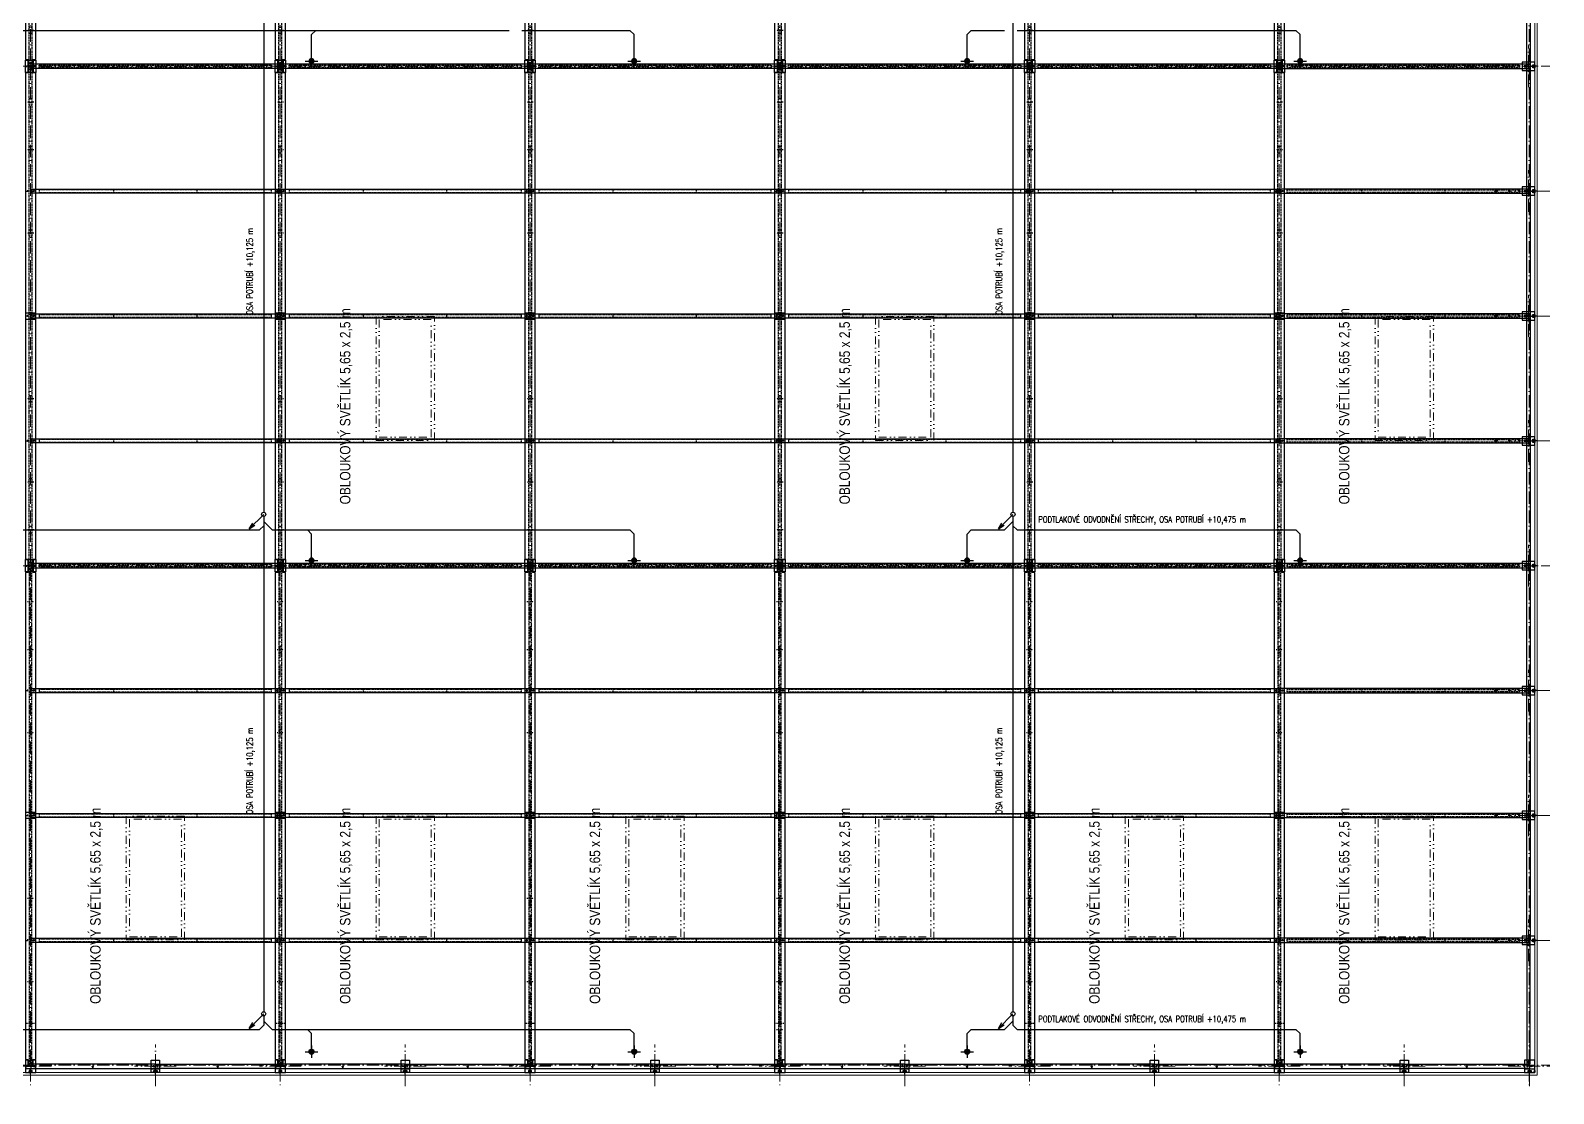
# Model space of a CAD drawing. Header units: millimetres. Extents: x 325046 to 1268204, y 1875583 to 2761998.
# Drawn here: x 946074 to 1019254, y 2053383 to 2104463 of the extents above; entities that cross this region are included whole.
import ezdxf

# ---------------------------------------------------------------- set-up
doc = ezdxf.new("R2010")
doc.units = ezdxf.units.MM
doc.header["$LTSCALE"] = 100
doc.header["$PDMODE"] = 65
for name, pattern in [('ACAD_ISO10W100', [18.5, 12, -3, 0.5, -3]), ('DASHDOT', [1, 0.5, -0.25, 0, -0.25]), ('DASHED', [0.75, 0.5, -0.25]), ('DIVIDE', [31.75, 12.7, -6.35, 0, -6.35, 0, -6.35]), ('SO02_F11anp01$0${ Leader Line}', [0])]:
    doc.linetypes.add(name, pattern=pattern)
for name, color, linetype in [('025', 1, 'Continuous'), ('035', 7, 'Continuous'), ('070', 6, 'Continuous'), ('DEHA', 2, 'Continuous'), ('KOTY', 2, 'Continuous'), ('Kóty osové', 5, 'Continuous'), ('POPIS', 7, 'Continuous')]:
    doc.layers.add(name, color=color, linetype=linetype)
for name, color, linetype, lineweight, true_color in [('Korabek-text', 7, 'Continuous', 0, 0x7a7a7a), ('Korabek-trasy', 7, 'Continuous', 30, 0x7478c3), ('Korabek-vpuste', 7, 'Continuous', 30, 0x6f7ceb), ('Světlíky', 7, 'DIVIDE', 15, 0xf81696)]:
    doc.layers.add(name, color=color, linetype=linetype, lineweight=lineweight, true_color=true_color)
doc.layers.add('Objekty - osy', color=5, linetype='ACAD_ISO10W100', lineweight=20)
doc.layers.add('OBVODOVÝ PLÁŠŤ', color=2, linetype='Continuous', lineweight=9)
doc.layers.add('Příprava na dock', color=7, linetype='Continuous', true_color=0x616161)
doc.styles.add('ARIAL NARROW', font='ARIALN.TTF')
doc.styles.add('ARIL-TENKÝ', font='arial.ttf')
doc.styles.add('ROMANS', font='romans.shx', dxfattribs={"width": 0.8})
doc.dimstyles.new('400', dxfattribs={"dimscale": 400, "dimtxt": 2.5, "dimasz": 2, "dimexe": 1, "dimexo": 12, "dimgap": 1, "dimtad": 1, "dimdec": 0, "dimzin": 0, "dimdsep": 46, "dimtxsty": 'ARIL-TENKÝ', "dimblk": 'ARCHTICK', "dimcen": 4, "dimdle": 1, "dimclrd": 256, "dimclre": 256, "dimclrt": 7, "dimadec": 0, "dimazin": 0, "dimtfac": 1, "dimtdec": 0, "dimtix": 1, "dimtofl": 0, "dimtmove": 0, "dimatfit": 0, "dimldrblk": 'OBLIQUE', "dimfxl": 1, "dimtolj": 1, "dimtzin": 0, "dimlwd": -1, "dimlwe": -1, "dimarcsym": 0})

# ---------------------------------------------------------------- blocks, each defined once
blk = doc.blocks.new('S1 STŘECHA')
at = {"layer": '025'}
h = blk.add_hatch(color=256, dxfattribs=at)
h.dxf.hatch_style = 1
edge = h.paths.add_edge_path()
edge.add_arc((1682139, -5081019), 10, 0, 360)
h = blk.add_hatch(color=256, dxfattribs=at)
h.dxf.hatch_style = 1
edge = h.paths.add_edge_path()
edge.add_arc((1682519, -5081019), 10, 0, 360)
for centre in [(1682139, -5081019), (1682519, -5081019)]:
    blk.add_circle(centre, 10, dxfattribs=at)
at = {"layer": '035', "linetype": 'DASHED'}
for centre in [(1682329, -5080869), (1682329, -5081169)]:
    blk.add_circle(centre, 30, dxfattribs=at)
at = {"layer": '070', "ltscale": 0.5}
blk.add_lwpolyline([(1682079, -5080719), (1682579, -5080719), (1682579, -5081319), (1682079, -5081319)], close=True, dxfattribs=at)
for points in [[(1682199, -5080719), (1682199, -5081319)], [(1682459, -5080719), (1682459, -5081319)]]:
    blk.add_lwpolyline(points, dxfattribs=at)
at = {"layer": 'Příprava na dock', "linetype": 'DASHDOT', "ltscale": 0.5}
for points in [[(1682279, -5080869), (1682379, -5080869)], [(1682329, -5080819), (1682329, -5080919)], [(1682189, -5081019), (1682089, -5081019)], [(1682139, -5081069), (1682139, -5080969)], [(1682279, -5081169), (1682379, -5081169)], [(1682329, -5081119), (1682329, -5081219)], [(1682569, -5081019), (1682469, -5081019)], [(1682519, -5081069), (1682519, -5080969)]]:
    blk.add_lwpolyline(points, dxfattribs=at)
blk = doc.blocks.new('V2')
at = {"layer": '025'}
h = blk.add_hatch(color=256, dxfattribs=at)
h.dxf.hatch_style = 1
h.paths.add_polyline_path([(1705186, -4880766, -1), (1705166, -4880766, -1)])
h = blk.add_hatch(color=256, dxfattribs=at)
h.dxf.hatch_style = 1
h.paths.add_polyline_path([(1705466, -4880766, 1), (1705486, -4880766, 1)])
h = blk.add_hatch(color=256, dxfattribs=at)
h.dxf.hatch_style = 1
h.paths.add_polyline_path([(1705186, -4886766, -1), (1705166, -4886766, -1)])
h = blk.add_hatch(color=256, dxfattribs=at)
h.dxf.hatch_style = 1
h.paths.add_polyline_path([(1705466, -4886766, 1), (1705486, -4886766, 1)])
h = blk.add_hatch(color=256, dxfattribs=at)
h.dxf.hatch_style = 1
h.paths.add_polyline_path([(1705186, -4892766, -1), (1705166, -4892766, -1)])
h = blk.add_hatch(color=256, dxfattribs=at)
h.dxf.hatch_style = 1
h.paths.add_polyline_path([(1705466, -4892766, 1), (1705486, -4892766, 1)])
at = {"layer": 'Příprava na dock'}
h = blk.add_hatch(dxfattribs=at)
h.set_pattern_fill('ANSI31', color=256, scale=250, angle=180)
h.set_pattern_definition([(225, (602695.915, -9703834.77), (22.09708691, -22.09708691), [])])
edge = h.paths.add_edge_path()
edge.add_arc((1705326, -4876786), 50, 0, 360)
at = {"layer": '025', "linetype": 'DASHED', "ltscale": 0.5}
for centre in [(1705326, -4874866), (1705326, -4898616)]:
    blk.add_circle(centre, 12.5, dxfattribs=at)
at = {"layer": '025'}
for centre, radius in [((1705326, -4876786), 50), ((1705176, -4880766), 10), ((1705476, -4880766), 10), ((1705176, -4886766), 10), ((1705476, -4886766), 10), ((1705176, -4892766), 10), ((1705476, -4892766), 10)]:
    blk.add_circle(centre, radius, dxfattribs=at)
at = {"layer": '035'}
blk.add_lwpolyline([(1705216, -4875036), (1705076, -4875036), (1705076, -4875036), (1705076, -4875036), (1705076, -4898446), (1705216, -4898446), (1705216, -4898746), (1705436, -4898746), (1705436, -4898446), (1705436, -4898446), (1705576, -4898446), (1705576, -4875036), (1705576, -4875036), (1705576, -4875036), (1705436, -4875036), (1705436, -4874736), (1705216, -4874736)], close=True, dxfattribs=at)
for points in [[(1705216, -4874836), (1705436, -4874836)], [(1705076, -4886616), (1705576, -4886616)], [(1705076, -4886916), (1705576, -4886916)]]:
    blk.add_lwpolyline(points, dxfattribs=at)
at = {"layer": '035', "linetype": 'DASHED'}
blk.add_lwpolyline([(1705391, -4874736), (1705261, -4874736), (1705261, -4898746), (1705391, -4898746)], close=True, dxfattribs=at)
at = {"layer": '035', "linetype": 'DASHED', "ltscale": 0.8}
for points in [[(1705391, -4876336), (1705261, -4876336)], [(1705391, -4876636), (1705261, -4876636)], [(1705391, -4878636), (1705261, -4878636)], [(1705391, -4878936), (1705261, -4878936)], [(1705391, -4882636), (1705261, -4882636)], [(1705391, -4882936), (1705261, -4882936)], [(1705386, -4886616), (1705266, -4886616)], [(1705386, -4886916), (1705266, -4886916)], [(1705391, -4890596), (1705261, -4890596)], [(1705391, -4890896), (1705261, -4890896)], [(1705391, -4894596), (1705261, -4894596)], [(1705391, -4894896), (1705261, -4894896)], [(1705391, -4896896), (1705261, -4896896)], [(1705391, -4897196), (1705261, -4897196)]]:
    blk.add_lwpolyline(points, dxfattribs=at)
at = {"layer": 'DEHA', "color": 3, "linetype": 'DASHDOT', "ltscale": 0.9}
for points in [[(1705326, -4876589), (1705326, -4876983)], [(1705523, -4876786), (1705129, -4876786)]]:
    blk.add_lwpolyline(points, dxfattribs=at)
at = {"layer": 'Příprava na dock', "linetype": 'DASHDOT', "ltscale": 0.2}
for points in [[(1705276, -4874866), (1705376, -4874866)], [(1705326, -4874916), (1705326, -4874816)], [(1705376, -4898616), (1705276, -4898616)], [(1705326, -4898666), (1705326, -4898566)]]:
    blk.add_lwpolyline(points, dxfattribs=at)
at = {"layer": 'Příprava na dock', "linetype": 'DASHDOT', "ltscale": 0.8}
for points in [[(1705481, -4876486), (1705171, -4876486)], [(1705481, -4878786), (1705171, -4878786)], [(1705481, -4882786), (1705171, -4882786)], [(1705481, -4890746), (1705171, -4890746)], [(1705481, -4894746), (1705171, -4894746)], [(1705481, -4897046), (1705171, -4897046)]]:
    blk.add_lwpolyline(points, dxfattribs=at)
at = {"layer": 'Příprava na dock', "linetype": 'DASHDOT', "ltscale": 0.5}
for points in [[(1705126, -4880766), (1705226, -4880766)], [(1705176, -4880816), (1705176, -4880716)], [(1705526, -4880766), (1705426, -4880766)], [(1705476, -4880816), (1705476, -4880716)], [(1705126, -4886766), (1705226, -4886766)], [(1705176, -4886816), (1705176, -4886716)], [(1705526, -4886766), (1705426, -4886766)], [(1705476, -4886816), (1705476, -4886716)], [(1705126, -4892766), (1705226, -4892766)], [(1705176, -4892816), (1705176, -4892716)], [(1705526, -4892766), (1705426, -4892766)], [(1705476, -4892816), (1705476, -4892716)]]:
    blk.add_lwpolyline(points, dxfattribs=at)
blk = doc.blocks.new('V1')
at = {"layer": '025'}
h = blk.add_hatch(color=256, dxfattribs=at)
h.dxf.hatch_style = 1
h.paths.add_polyline_path([(1708921, -4904766, -1), (1708901, -4904766, -1)])
h = blk.add_hatch(color=256, dxfattribs=at)
h.dxf.hatch_style = 1
h.paths.add_polyline_path([(1709201, -4904766, 1), (1709221, -4904766, 1)])
h = blk.add_hatch(color=256, dxfattribs=at)
h.dxf.hatch_style = 1
h.paths.add_polyline_path([(1708921, -4910766, -1), (1708901, -4910766, -1)])
h = blk.add_hatch(color=256, dxfattribs=at)
h.dxf.hatch_style = 1
h.paths.add_polyline_path([(1709201, -4910766, 1), (1709221, -4910766, 1)])
h = blk.add_hatch(color=256, dxfattribs=at)
h.dxf.hatch_style = 1
h.paths.add_polyline_path([(1708921, -4916766, -1), (1708901, -4916766, -1)])
h = blk.add_hatch(color=256, dxfattribs=at)
h.dxf.hatch_style = 1
h.paths.add_polyline_path([(1709201, -4916766, 1), (1709221, -4916766, 1)])
at = {"layer": '025', "linetype": 'DASHED', "ltscale": 0.5}
for centre in [(1709061, -4898916), (1709061, -4922616)]:
    blk.add_circle(centre, 12.5, dxfattribs=at)
at = {"layer": '025'}
for centre in [(1708911, -4904766), (1709211, -4904766), (1708911, -4910766), (1709211, -4910766), (1708911, -4916766), (1709211, -4916766)]:
    blk.add_circle(centre, 10, dxfattribs=at)
at = {"layer": '035'}
blk.add_lwpolyline([(1708951, -4922446), (1708811, -4922446), (1708811, -4922446), (1708811, -4922446), (1708811, -4899086), (1708951, -4899086), (1708951, -4898786), (1709171, -4898786), (1709171, -4899086), (1709171, -4899086), (1709311, -4899086), (1709311, -4922446), (1709311, -4922446), (1709311, -4922446), (1709171, -4922446), (1709171, -4922746), (1708951, -4922746)], close=True, dxfattribs=at)
at = {"layer": '035', "linetype": 'DASHED'}
blk.add_lwpolyline([(1709126, -4898786), (1708996, -4898786), (1708996, -4922746), (1709126, -4922746)], close=True, dxfattribs=at)
at = {"layer": '035', "linetype": 'DASHED', "ltscale": 0.8}
for points in [[(1709126, -4900336), (1708996, -4900336)], [(1709126, -4900636), (1708996, -4900636)], [(1709126, -4902636), (1708996, -4902636)], [(1709126, -4902936), (1708996, -4902936)], [(1709126, -4906636), (1708996, -4906636)], [(1709126, -4906936), (1708996, -4906936)], [(1709121, -4910616), (1709001, -4910616)], [(1709121, -4910916), (1709001, -4910916)], [(1709126, -4914596), (1708996, -4914596)], [(1709126, -4914896), (1708996, -4914896)], [(1709126, -4918596), (1708996, -4918596)], [(1709126, -4918896), (1708996, -4918896)], [(1709126, -4920896), (1708996, -4920896)], [(1709126, -4921196), (1708996, -4921196)]]:
    blk.add_lwpolyline(points, dxfattribs=at)
at = {"layer": '035'}
for points in [[(1708811, -4910616), (1709311, -4910616)], [(1708811, -4910916), (1709311, -4910916)]]:
    blk.add_lwpolyline(points, dxfattribs=at)
at = {"layer": 'Příprava na dock', "linetype": 'DASHDOT', "ltscale": 0.2}
for points in [[(1709011, -4898916), (1709111, -4898916)], [(1709061, -4898966), (1709061, -4898866)], [(1709111, -4922616), (1709011, -4922616)], [(1709061, -4922666), (1709061, -4922566)]]:
    blk.add_lwpolyline(points, dxfattribs=at)
at = {"layer": 'Příprava na dock', "linetype": 'DASHDOT', "ltscale": 0.8}
for points in [[(1709216, -4900486), (1708906, -4900486)], [(1709216, -4902786), (1708906, -4902786)], [(1709216, -4906786), (1708906, -4906786)], [(1709216, -4914746), (1708906, -4914746)], [(1709216, -4918746), (1708906, -4918746)], [(1709216, -4921046), (1708906, -4921046)]]:
    blk.add_lwpolyline(points, dxfattribs=at)
at = {"layer": 'Příprava na dock', "linetype": 'DASHDOT', "ltscale": 0.5}
for points in [[(1708861, -4904766), (1708961, -4904766)], [(1708911, -4904816), (1708911, -4904716)], [(1709261, -4904766), (1709161, -4904766)], [(1709211, -4904816), (1709211, -4904716)], [(1708861, -4910766), (1708961, -4910766)], [(1708911, -4910816), (1708911, -4910716)], [(1709261, -4910766), (1709161, -4910766)], [(1709211, -4910816), (1709211, -4910716)], [(1708861, -4916766), (1708961, -4916766)], [(1708911, -4916816), (1708911, -4916716)], [(1709261, -4916766), (1709161, -4916766)], [(1709211, -4916816), (1709211, -4916716)]]:
    blk.add_lwpolyline(points, dxfattribs=at)
blk = doc.blocks.new('L1.1_PŮDORYS')
at = {"layer": '035'}
for points in [[(1507676, -5195314), (1507676, -5195314), (1507676, -5195314), (1507676, -5207274), (1507676, -5207274), (1507676, -5207274), (1507676, -5207274), (1507676, -5207274), (1507876, -5207274), (1507876, -5207274), (1507876, -5207274), (1507876, -5207274), (1507876, -5207274), (1507876, -5195314), (1507876, -5195314), (1507876, -5195314), (1507876, -5195314), (1507676, -5195314)], [(1507756, -5195454), (1507796, -5195454), (1507796, -5195514), (1507756, -5195514)], [(1507756, -5207134), (1507796, -5207134), (1507796, -5207074), (1507756, -5207074)]]:
    blk.add_lwpolyline(points, close=True, dxfattribs=at)
at = {"layer": '035', "linetype": 'DASHED'}
blk.add_lwpolyline([(1507836, -5195714), (1507836, -5206874), (1507716, -5206874), (1507716, -5195714)], close=True, dxfattribs=at)
for points in [[(1507716, -5199294), (1507836, -5199294)], [(1507716, -5203294), (1507836, -5203294)]]:
    blk.add_lwpolyline(points, dxfattribs=at)
at = {"layer": 'Příprava na dock', "linetype": 'DASHDOT', "ltscale": 0.5}
for points in [[(1507826, -5195484), (1507726, -5195484)], [(1507776, -5195534), (1507776, -5195434)], [(1507826, -5207104), (1507726, -5207104)], [(1507776, -5207154), (1507776, -5207054)]]:
    blk.add_lwpolyline(points, dxfattribs=at)
blk = doc.blocks.new('L1_PU')
at = {"layer": '035', "color": 0}
blk.add_lwpolyline([(1717306, -4886866), (1705346, -4886866), (1705346, -4886666), (1717306, -4886666)], close=True, dxfattribs=at)
at = {"layer": '035'}
for points in [[(1705446, -4886746), (1705506, -4886746), (1705506, -4886786), (1705446, -4886786)], [(1717206, -4886746), (1717146, -4886746), (1717146, -4886786), (1717206, -4886786)]]:
    blk.add_lwpolyline(points, close=True, dxfattribs=at)
at = {"layer": '035', "color": 0, "linetype": 'DASHED'}
blk.add_lwpolyline([(1716906, -4886706), (1705746, -4886706), (1705746, -4886826), (1716906, -4886826)], close=True, dxfattribs=at)
at = {"layer": '035', "linetype": 'DASHED'}
for points in [[(1709326, -4886826), (1709326, -4886706)], [(1713326, -4886826), (1713326, -4886706)]]:
    blk.add_lwpolyline(points, dxfattribs=at)
at = {"layer": 'Příprava na dock', "linetype": 'DASHDOT', "ltscale": 0.5}
for points in [[(1705426, -4886766), (1705526, -4886766)], [(1705476, -4886716), (1705476, -4886816)], [(1717126, -4886766), (1717226, -4886766)], [(1717176, -4886716), (1717176, -4886816)]]:
    blk.add_lwpolyline(points, dxfattribs=at)
blk = doc.blocks.new('S2 STŘECHA')
at = {"layer": '025'}
h = blk.add_hatch(color=256, dxfattribs=at)
h.dxf.hatch_style = 1
edge = h.paths.add_edge_path()
edge.add_arc((1694149, -5104969), 10, 0, 360)
h = blk.add_hatch(color=256, dxfattribs=at)
h.dxf.hatch_style = 1
edge = h.paths.add_edge_path()
edge.add_arc((1694509, -5104969), 10, 0, 360)
at = {"layer": 'Příprava na dock', "ltscale": 0.5}
h = blk.add_hatch(dxfattribs=at)
h.set_pattern_fill('ANSI31', color=256, scale=250)
h.set_pattern_definition([(45, (-71057.18, -131932.95), (-22.09708691, 22.09708691), [])])
h.paths.add_polyline_path([(1694254, -5105269), (1694404, -5105269), (1694404, -5105169), (1694254, -5105169)])
at = {"layer": '025', "ltscale": 0.5}
blk.add_lwpolyline([(1694254, -5105269), (1694404, -5105269), (1694404, -5105169), (1694254, -5105169)], close=True, dxfattribs=at)
at = {"layer": '025', "linetype": 'DASHED', "ltscale": 0.5}
blk.add_lwpolyline([(1694254, -5105269), (1694404, -5105269), (1694404, -5105259), (1694254, -5105259)], close=True, dxfattribs=at)
at = {"layer": '025'}
for centre in [(1694149, -5104969), (1694509, -5104969)]:
    blk.add_circle(centre, 10, dxfattribs=at)
at = {"layer": '035', "linetype": 'DASHED'}
blk.add_circle((1694329, -5104819), 30, dxfattribs=at)
at = {"layer": '070', "ltscale": 0.5}
blk.add_lwpolyline([(1694079, -5105269), (1694579, -5105269), (1694579, -5104669), (1694079, -5104669)], close=True, dxfattribs=at)
for points in [[(1694199, -5104669), (1694199, -5104969), (1694459, -5104969), (1694459, -5104669)], [(1694579, -5105089), (1694079, -5105089)]]:
    blk.add_lwpolyline(points, dxfattribs=at)
at = {"layer": 'Příprava na dock', "linetype": 'DASHDOT', "ltscale": 0.5}
for points in [[(1694099, -5104969), (1694199, -5104969)], [(1694199, -5104969), (1694099, -5104969)], [(1694149, -5105019), (1694149, -5104919)], [(1694149, -5105019), (1694149, -5104919)], [(1694279, -5104819), (1694379, -5104819)], [(1694329, -5104769), (1694329, -5104869)], [(1694459, -5104969), (1694559, -5104969)], [(1694559, -5104969), (1694459, -5104969)], [(1694509, -5105019), (1694509, -5104919)], [(1694509, -5105019), (1694509, -5104919)], [(1694329, -5105344), (1694329, -5105094)]]:
    blk.add_lwpolyline(points, dxfattribs=at)
blk = doc.blocks.new('ZT1_PU')
at = {"layer": '035', "ltscale": 0.5}
blk.add_lwpolyline([(1684235, -4865636), (1690215, -4865636), (1690215, -4865836), (1684235, -4865836)], close=True, dxfattribs=at)
at = {"layer": '035', "color": 2}
for points in [[(1687223, -4865656), (1687191, -4865736)], [(1687223, -4865816), (1687223, -4865656)], [(1687223, -4865656), (1687255, -4865736)]]:
    blk.add_lwpolyline(points, dxfattribs=at)
at = {"layer": '035'}
for centre in [(1684405, -4865736), (1690125, -4865736)]:
    blk.add_circle(centre, 25, dxfattribs=at)
at = {"layer": 'Příprava na dock', "linetype": 'DASHDOT', "ltscale": 0.5}
for points in [[(1684355, -4865736), (1684455, -4865736)], [(1684405, -4865686), (1684405, -4865786)], [(1690075, -4865736), (1690175, -4865736)], [(1690125, -4865686), (1690125, -4865786)]]:
    blk.add_lwpolyline(points, dxfattribs=at)
blk = doc.blocks.new('S3 STŘECHA')
at = {"layer": '025'}
h = blk.add_hatch(color=256, dxfattribs=at)
h.dxf.hatch_style = 1
edge = h.paths.add_edge_path()
edge.add_arc((1676229, -5009069), 10, 0, 360)
h = blk.add_hatch(color=256, dxfattribs=at)
h.dxf.hatch_style = 1
edge = h.paths.add_edge_path()
edge.add_arc((1676429, -5009069), 10, 0, 360)
at = {"layer": 'Příprava na dock', "ltscale": 0.5}
h = blk.add_hatch(dxfattribs=at)
h.set_pattern_fill('ANSI31', color=256, scale=250, angle=180)
h.set_pattern_definition([(225, (3441714.858, -9982104.093), (22.09708691, -22.09708691), [])])
h.paths.add_polyline_path([(1676404, -5008769), (1676254, -5008769), (1676254, -5008869), (1676404, -5008869)])
at = {"layer": '025', "ltscale": 0.5}
blk.add_lwpolyline([(1676404, -5008769), (1676254, -5008769), (1676254, -5008869), (1676404, -5008869)], close=True, dxfattribs=at)
at = {"layer": '025', "linetype": 'DASHED', "ltscale": 0.5}
blk.add_lwpolyline([(1676404, -5008769), (1676254, -5008769), (1676254, -5008779), (1676404, -5008779)], close=True, dxfattribs=at)
at = {"layer": '025'}
for centre in [(1676229, -5009069), (1676429, -5009069)]:
    blk.add_circle(centre, 10, dxfattribs=at)
at = {"layer": '070', "ltscale": 0.5}
blk.add_lwpolyline([(1676529, -5008769), (1676129, -5008769), (1676129, -5009369), (1676529, -5009369)], close=True, dxfattribs=at)
blk.add_lwpolyline([(1676129, -5008949), (1676529, -5008949)], dxfattribs=at)
at = {"layer": 'Příprava na dock', "linetype": 'DASHDOT', "ltscale": 0.5}
for points in [[(1676179, -5009069), (1676279, -5009069)], [(1676229, -5009019), (1676229, -5009119)], [(1676329, -5008694), (1676329, -5008944)], [(1676479, -5009069), (1676379, -5009069)], [(1676429, -5009019), (1676429, -5009119)]]:
    blk.add_lwpolyline(points, dxfattribs=at)
blk = doc.blocks.new('ZT5')
at = {"layer": '035', "ltscale": 0.5}
blk.add_lwpolyline([(1666354, -5008906), (1666354, -5014886), (1666194, -5014886), (1666194, -5008906)], close=True, dxfattribs=at)
at = {"layer": '035'}
for points in [[(1666254, -5008966), (1666294, -5008966), (1666294, -5009026), (1666254, -5009026)], [(1666254, -5014826), (1666294, -5014826), (1666294, -5014766), (1666254, -5014766)]]:
    blk.add_lwpolyline(points, close=True, dxfattribs=at)
at = {"layer": 'Příprava na dock', "linetype": 'DASHDOT', "ltscale": 0.5}
for points in [[(1666224, -5008996), (1666324, -5008996)], [(1666224, -5008996), (1666324, -5008996)], [(1666274, -5009046), (1666274, -5008946)], [(1666274, -5008946), (1666274, -5009046)], [(1666224, -5014796), (1666324, -5014796)], [(1666224, -5014796), (1666324, -5014796)], [(1666274, -5014746), (1666274, -5014846)], [(1666274, -5014846), (1666274, -5014746)]]:
    blk.add_lwpolyline(points, dxfattribs=at)
blk = doc.blocks.new('L3_PU')
at = {"layer": 'Příprava na dock'}
h = blk.add_hatch(dxfattribs=at)
h.set_pattern_fill('ANSI31', color=256, scale=100, angle=360)
h.set_pattern_definition([(315, (-652569.894, -11071152.276), (-8.838834765, -8.838834765), [])])
edge = h.paths.add_edge_path()
edge.add_arc((866929, -5756454), 50, 0, 360)
at = {"layer": '025'}
blk.add_circle((866929, -5756454), 50, dxfattribs=at)
at = {"layer": '035'}
for points in [[(856549, -5756554), (868404, -5756554), (868404, -5756354), (856549, -5756354)], [(856649, -5756434), (856709, -5756434), (856709, -5756474), (856649, -5756474)], [(868354, -5756434), (868294, -5756434), (868294, -5756474), (868354, -5756474)]]:
    blk.add_lwpolyline(points, close=True, dxfattribs=at)
at = {"layer": '035', "linetype": 'DASHED'}
blk.add_lwpolyline([(856909, -5756394), (868069, -5756394), (868069, -5756514), (856909, -5756514)], close=True, dxfattribs=at)
for points in [[(860489, -5756514), (860489, -5756394)], [(864489, -5756514), (864489, -5756394)]]:
    blk.add_lwpolyline(points, dxfattribs=at)
at = {"layer": 'Příprava na dock', "linetype": 'DASHDOT', "ltscale": 0.5}
for points in [[(856729, -5756454), (856629, -5756454)], [(856679, -5756404), (856679, -5756504)], [(868374, -5756454), (868274, -5756454)], [(868324, -5756404), (868324, -5756504)]]:
    blk.add_lwpolyline(points, dxfattribs=at)
at = {"layer": 'Příprava na dock', "linetype": 'DASHDOT'}
for points in [[(867029, -5756454), (866829, -5756454)], [(866929, -5756354), (866929, -5756554)]]:
    blk.add_lwpolyline(points, dxfattribs=at)
blk = doc.blocks.new('L3.1_PU')
at = {"layer": 'Příprava na dock'}
h = blk.add_hatch(dxfattribs=at)
h.set_pattern_fill('ANSI31', color=256, scale=100, angle=360)
h.set_pattern_definition([(315, (-652569.894, -11065152.276), (-8.838834765, -8.838834765), [])])
edge = h.paths.add_edge_path()
edge.add_arc((866929, -5750454), 50, 0, 360)
at = {"layer": '025'}
blk.add_circle((866929, -5750454), 50, dxfattribs=at)
at = {"layer": '035'}
for points in [[(856549, -5750554), (868404, -5750554), (868404, -5750354), (856549, -5750354)], [(856689, -5750434), (856749, -5750434), (856749, -5750474), (856689, -5750474)], [(868354, -5750434), (868294, -5750434), (868294, -5750474), (868354, -5750474)]]:
    blk.add_lwpolyline(points, close=True, dxfattribs=at)
at = {"layer": '035', "linetype": 'DASHED'}
blk.add_lwpolyline([(856909, -5750394), (868069, -5750394), (868069, -5750514), (856909, -5750514)], close=True, dxfattribs=at)
for points in [[(860489, -5750514), (860489, -5750394)], [(864489, -5750514), (864489, -5750394)]]:
    blk.add_lwpolyline(points, dxfattribs=at)
at = {"layer": 'Příprava na dock', "linetype": 'DASHDOT', "ltscale": 0.5}
for points in [[(856769, -5750454), (856669, -5750454)], [(856719, -5750404), (856719, -5750504)], [(868374, -5750454), (868274, -5750454)], [(868324, -5750404), (868324, -5750504)]]:
    blk.add_lwpolyline(points, dxfattribs=at)
at = {"layer": 'Příprava na dock', "linetype": 'DASHDOT'}
for points in [[(867029, -5750454), (866829, -5750454)], [(866929, -5750354), (866929, -5750554)]]:
    blk.add_lwpolyline(points, dxfattribs=at)
blk = doc.blocks.new('S5_PU')
at = {"layer": '025'}
h = blk.add_hatch(color=256, dxfattribs=at)
h.dxf.hatch_style = 1
edge = h.paths.add_edge_path()
edge.add_arc((868324, -5750454), 10, 0, 360)
h = blk.add_hatch(color=256, dxfattribs=at)
h.dxf.hatch_style = 1
edge = h.paths.add_edge_path()
edge.add_arc((868504, -5750354), 10, 0, 360)
h = blk.add_hatch(color=256, dxfattribs=at)
h.dxf.hatch_style = 1
edge = h.paths.add_edge_path()
edge.add_arc((868684, -5750454), 10, 0, 360)
h = blk.add_hatch(color=256, dxfattribs=at)
h.dxf.hatch_style = 1
edge = h.paths.add_edge_path()
edge.add_arc((868504, -5750554), 10, 0, 360)
at = {"layer": 'Příprava na dock', "ltscale": 0.5}
h = blk.add_hatch(dxfattribs=at)
h.set_pattern_fill('ANSI31', color=256, scale=250, angle=270)
h.set_pattern_definition([(225, (-4104531.804, -3985067.986), (-22.09708691, 22.09708691), [])])
h.paths.add_polyline_path([(868804, -5750379), (868804, -5750529), (868704, -5750529), (868704, -5750379)])
at = {"layer": '025', "ltscale": 0.5}
blk.add_lwpolyline([(868804, -5750379), (868804, -5750529), (868704, -5750529), (868704, -5750379)], close=True, dxfattribs=at)
at = {"layer": '025', "linetype": 'DASHED', "ltscale": 0.5}
blk.add_lwpolyline([(868804, -5750379), (868804, -5750529), (868794, -5750529), (868794, -5750379)], close=True, dxfattribs=at)
at = {"layer": '025'}
for centre in [(868324, -5750454), (868504, -5750354), (868684, -5750454), (868504, -5750554)]:
    blk.add_circle(centre, 10, dxfattribs=at)
at = {"layer": '070', "ltscale": 0.5}
blk.add_lwpolyline([(868804, -5750654), (868804, -5750254), (868204, -5750254), (868204, -5750654)], close=True, dxfattribs=at)
at = {"layer": 'Příprava na dock', "linetype": 'DASHDOT', "ltscale": 0.5}
for points in [[(868374, -5750454), (868274, -5750454)], [(868324, -5750404), (868324, -5750504)], [(868454, -5750354), (868554, -5750354)], [(868454, -5750354), (868554, -5750354)], [(868504, -5750304), (868504, -5750404)], [(868504, -5750404), (868504, -5750304)], [(868879, -5750454), (868629, -5750454)], [(868634, -5750454), (868734, -5750454)], [(868684, -5750404), (868684, -5750504)], [(868454, -5750554), (868554, -5750554)], [(868454, -5750554), (868554, -5750554)], [(868504, -5750604), (868504, -5750504)], [(868504, -5750504), (868504, -5750604)]]:
    blk.add_lwpolyline(points, dxfattribs=at)
blk = doc.blocks.new('ZT4_PU')
at = {"layer": '035', "ltscale": 0.5}
blk.add_lwpolyline([(1670429, -5015059), (1670429, -5009139), (1670269, -5009139), (1670269, -5015059)], close=True, dxfattribs=at)
at = {"layer": '035'}
for points in [[(1670369, -5009199), (1670329, -5009199), (1670329, -5009259), (1670369, -5009259)], [(1670369, -5014999), (1670329, -5014999), (1670329, -5014939), (1670369, -5014939)]]:
    blk.add_lwpolyline(points, close=True, dxfattribs=at)
at = {"layer": 'Příprava na dock', "linetype": 'DASHDOT', "ltscale": 0.5}
for points in [[(1670399, -5009229), (1670299, -5009229)], [(1670399, -5009229), (1670299, -5009229)], [(1670349, -5009279), (1670349, -5009179)], [(1670349, -5009179), (1670349, -5009279)], [(1670399, -5014969), (1670299, -5014969)], [(1670399, -5014969), (1670299, -5014969)], [(1670349, -5014919), (1670349, -5015019)], [(1670349, -5015019), (1670349, -5014919)]]:
    blk.add_lwpolyline(points, dxfattribs=at)
blk = doc.blocks.new('ZT6_PU')
at = {"layer": '035', "ltscale": 0.5}
blk.add_lwpolyline([(868544, -5796604), (862539, -5796604), (862539, -5796404), (868544, -5796404)], close=True, dxfattribs=at)
at = {"layer": '035', "color": 2}
for points in [[(865539, -5796584), (865507, -5796504)], [(865539, -5796424), (865539, -5796584)], [(865539, -5796584), (865571, -5796504)]]:
    blk.add_lwpolyline(points, dxfattribs=at)
at = {"layer": '035'}
for centre in [(862629, -5796504), (868454, -5796504)]:
    blk.add_circle(centre, 25, dxfattribs=at)
at = {"layer": 'Příprava na dock', "linetype": 'DASHDOT', "ltscale": 0.5}
for points in [[(862679, -5796504), (862579, -5796504)], [(862629, -5796554), (862629, -5796454)], [(868404, -5796504), (868504, -5796504)], [(868454, -5796554), (868454, -5796454)]]:
    blk.add_lwpolyline(points, dxfattribs=at)
blk = doc.blocks.new('L100-10')
at = {"layer": 'Příprava na dock', "ltscale": 0.5}
h = blk.add_hatch(dxfattribs=at)
h.set_pattern_fill('ANSI31', color=256, scale=100, angle=-180)
h.set_pattern_definition([(225, (1703709.116, -4908468.678), (8.838834765, -8.838834765), [])])
edge = h.paths.add_edge_path()
edge.add_arc((-4, 94), 6, 90, 180, ccw=False)
edge.add_line((-4, 100), (0, 100))
edge.add_line((0, 100), (0, 0))
edge.add_line((0, 0), (-100, 0))
edge.add_line((-100, 0), (-100, 4))
edge.add_arc((-94, 4), 6, 90, 180, ccw=False)
edge.add_line((-94, 10), (-22, 10))
edge.add_arc((-22, 22), 12, 270, 360)
edge.add_line((-10, 22), (-10, 94))
at = {"layer": '025'}
blk.add_lwpolyline([(-10, 94, -0.414214), (-4, 100), (0, 100), (0, 0), (-100, 0), (-100, 4, -0.414214), (-94, 10), (-22, 10, 0.414214), (-10, 22)], format="xyb", close=True, dxfattribs=at)
blk = doc.blocks.new('S6_PU')
at = {"layer": '025'}
h = blk.add_hatch(color=256, dxfattribs=at)
h.dxf.hatch_style = 1
edge = h.paths.add_edge_path()
edge.add_arc((868454, -5798504), 10, 0, 360)
h = blk.add_hatch(color=256, dxfattribs=at)
h.dxf.hatch_style = 1
edge = h.paths.add_edge_path()
edge.add_arc((868504, -5798294), 10, 0, 360)
h = blk.add_hatch(color=256, dxfattribs=at)
h.dxf.hatch_style = 1
edge = h.paths.add_edge_path()
edge.add_arc((868654, -5798504), 10, 0, 360)
at = {"layer": 'Příprava na dock', "ltscale": 0.5}
h = blk.add_hatch(dxfattribs=at)
h.set_pattern_fill('ANSI31', color=256, scale=250, angle=90)
h.set_pattern_definition([(135, (-3830845.148, -7511900.578), (-22.09708691, -22.09708691), [])])
h.paths.add_polyline_path([(868629, -5798804), (868479, -5798804), (868479, -5798704), (868629, -5798704)])
at = {"layer": '025', "ltscale": 0.5}
blk.add_lwpolyline([(868629, -5798804), (868479, -5798804), (868479, -5798704), (868629, -5798704)], close=True, dxfattribs=at)
at = {"layer": '025', "linetype": 'DASHED', "ltscale": 0.5}
blk.add_lwpolyline([(868629, -5798804), (868479, -5798804), (868479, -5798794), (868629, -5798794)], close=True, dxfattribs=at)
at = {"layer": '025'}
for centre in [(868454, -5798504), (868504, -5798294), (868654, -5798504)]:
    blk.add_circle(centre, 10, dxfattribs=at)
at = {"layer": '070', "ltscale": 0.5}
blk.add_lwpolyline([(868304, -5798804), (868804, -5798804), (868804, -5798204), (868304, -5798204)], close=True, dxfattribs=at)
blk.add_lwpolyline([(868304, -5798624), (868804, -5798624)], dxfattribs=at)
at = {"layer": 'Příprava na dock', "linetype": 'DASHDOT', "ltscale": 0.5}
for points in [[(868404, -5798504), (868504, -5798504)], [(868504, -5798504), (868404, -5798504)], [(868454, -5798294), (868554, -5798294)], [(868554, -5798294), (868454, -5798294)], [(868454, -5798454), (868454, -5798554)], [(868454, -5798454), (868454, -5798554)], [(868504, -5798244), (868504, -5798344)], [(868504, -5798244), (868504, -5798344)], [(868554, -5798879), (868554, -5798629)], [(868704, -5798504), (868604, -5798504)], [(868604, -5798504), (868704, -5798504)], [(868654, -5798454), (868654, -5798554)], [(868654, -5798454), (868654, -5798554)]]:
    blk.add_lwpolyline(points, dxfattribs=at)
at = {"layer": '025', "ltscale": 0.5}
blk.add_blockref('L100-10', (868804, -5798804), dxfattribs=at)
blk = doc.blocks.new('vpust_tučně')
at = {"layer": 'Korabek-vpuste'}
for p, q in [((52.896, 90.921), (53.396, 90.921)), ((53.146, 90.671), (53.146, 91.171))]:
    blk.add_line(p, q, dxfattribs=at)
for radius in [0.1, 0.075, 0.05]:
    blk.add_circle((53.146, 90.921), radius, dxfattribs=at)
blk = doc.blocks.new('A$C73023567')
at = {"layer": 'Korabek-trasy'}
for p, q in [((251475, 124395.6), (251475, 31415.6)), ((287475, 55215.6), (287475, 31415.6)), ((205475.3, 54565.6), (263274.7, 54565.6)), ((253975.3, 54565.6), (253775, 54365.2)), ((253775, 53095.6), (253775, 54365.2)), ((263875.7, 54565.6), (269074.7, 54565.6)), ((269074.7, 54565.6), (269275, 54365.2)), ((269275, 53095.6), (269275, 54365.2)), ((285475.3, 54565.6), (285275, 54365.2)), ((285275, 53095.6), (285275, 54365.2)), ((285475.3, 54565.6), (287074.3, 54565.6)), ((287675.3, 54565.6), (301074.7, 54565.6)), ((301074.7, 54565.6), (301275, 54365.2)), ((301275, 53095.6), (301275, 54365.2)), ((251475, 31315.6), (250777.7, 30618.2)), ((250777.7, 30618.2), (250948.4, 30892.8)), ((250777.7, 30618.2), (251052.3, 30788.9)), ((251475, 30765.9), (251274.7, 30565.6)), ((251475, 31215.6), (251475, 7415.6)), ((251475, 30966.2), (251875.7, 30565.6)), ((287475, 31315.6), (286777.7, 30618.2)), ((286777.7, 30618.2), (286948.4, 30892.8)), ((286777.7, 30618.2), (287052.3, 30788.9)), ((287475, 30966.2), (287074.3, 30565.6)), ((287475, 31215.6), (287475, 7415.6)), ((287475, 30765.9), (287675.3, 30565.6)), ((205475.3, 30565.6), (251274.7, 30565.6)), ((251875.7, 30565.6), (269074.7, 30565.6)), ((253574.7, 30565.6), (253775, 30365.2)), ((253775, 29095.6), (253775, 30365.2)), ((269074.7, 30565.6), (269275, 30365.2)), ((269275, 29095.6), (269275, 30365.2)), ((285475.3, 30565.6), (285275, 30365.2)), ((285275, 29095.6), (285275, 30365.2)), ((285475.3, 30565.6), (287074.3, 30565.6)), ((287675.3, 30565.6), (301074.7, 30565.6)), ((301074.7, 30565.6), (301275, 30365.2)), ((301275, 29095.6), (301275, 30365.2)), ((251475, 7315.6), (250777.7, 6618.2)), ((250777.7, 6618.2), (250948.4, 6892.8)), ((250777.7, 6618.2), (251052.3, 6788.9)), ((251475, 6765.9), (251274.7, 6565.6)), ((251475, 7215.6), (251475, 6765.9)), ((251475, 6966.2), (251875.7, 6565.6)), ((287475, 7315.6), (286777.7, 6618.2)), ((286777.7, 6618.2), (286948.4, 6892.8)), ((286777.7, 6618.2), (287052.3, 6788.9)), ((287475, 6966.2), (287074.3, 6565.6)), ((287475, 7215.6), (287475, 6765.9)), ((287475, 6765.9), (287675.3, 6565.6)), ((205475.3, 6565.6), (251274.7, 6565.6)), ((251875.7, 6565.6), (269074.7, 6565.6)), ((253574.7, 6565.6), (253775, 6365.2)), ((253775, 5495.6), (253775, 6365.2)), ((269074.7, 6565.6), (269275, 6365.2)), ((269275, 5495.6), (269275, 6365.2)), ((285475.3, 6565.6), (285275, 6365.2)), ((285275, 5495.6), (285275, 6365.2)), ((285475.3, 6565.6), (287074.3, 6565.6)), ((287675.3, 6565.6), (301074.7, 6565.6)), ((301074.7, 6565.6), (301275, 6365.2)), ((301275, 5495.6), (301275, 6365.2))]:
    blk.add_line(p, q, dxfattribs=at)
for centre in [(251475, 31315.6), (287475, 31315.6), (251475, 7315.6), (287475, 7315.6)]:
    blk.add_circle(centre, 100, dxfattribs=at)
at = {"layer": 'Korabek-vpuste', "yscale": 1200, "zscale": 1200}
for p, xscale, rotation in [((144669.4, -10679.3), -1200, 270.0000000072112), ((160169.4, -10679.3), -1200, 270.0000000072112), ((176169.4, -10679.3), -1200, 270.0000000072112), ((192169.4, -10679.3), -1200, 270.0000000072112), ((144669.4, -34679.3), -1200, 270.0000000072112), ((160169.4, -34679.3), -1200, 270.0000000072112), ((176169.4, -34679.3), -1200, 270.0000000072112), ((192169.4, -34679.3), -1200, 270.0000000072112), ((144669.4, 69270.4), 1200, 269.9999999927888), ((160169.4, 69270.4), 1200, 269.9999999927888), ((176169.4, 69270.4), 1200, 269.9999999927888), ((192169.4, 69270.4), 1200, 269.9999999927888)]:
    blk.add_blockref('vpust_tučně', p, dxfattribs=dict(at, xscale=xscale, rotation=rotation))
at = {"layer": 'Korabek-text', "char_height": 300, "width": 28411.347, "attachment_point": 7, "style": 'ROMANS'}
for s, insert, rotation in [('OSA POTRUBÍ +10,125 m', (251048.2, 40901.8), 90), ('OSA POTRUBÍ +10,125 m', (287048.2, 40901.8), 90), ('PODTLAKOVÉ ODVODNĚNÍ STŘECHY, OSA POTRUBÍ +10,475 m', (288695.9, 30827), 0), ('OSA POTRUBÍ +10,125 m', (251048.2, 16901.8), 90), ('OSA POTRUBÍ +10,125 m', (287048.2, 16901.8), 90), ('PODTLAKOVÉ ODVODNĚNÍ STŘECHY, OSA POTRUBÍ +10,475 m', (288695.9, 6827), 0)]:
    blk.add_mtext(s, dxfattribs=dict(at, insert=insert, rotation=rotation))
blk = doc.blocks.new('_ARCHTICK')
at = {"color": 0, "linetype": 'ByBlock', "const_width": 0.15}
blk.add_lwpolyline([(-0.5, -0.5), (0.5, 0.5)], dxfattribs=at)
blk = doc.blocks.new('*D1568')
at = {"layer": 'Defpoints', "color": 0, "transparency": 16777216}
for p in [(705684, 2054273), (1018474, 2054273), (705684, 2046531)]:
    blk.add_point(p, dxfattribs=at)
at = {"layer": 'Kóty osové', "transparency": 16777216}
for p, q in [((705684, 2049473), (705684, 2046131)), ((1018474, 2049473), (1018474, 2046131)), ((1018874, 2046531), (705284, 2046531))]:
    blk.add_line(p, q, dxfattribs=at)
at = {"layer": 'Kóty osové', "transparency": 16777216, "xscale": 800, "yscale": 800, "zscale": 800, "rotation": 180}
blk.add_blockref('_ARCHTICK', (705684, 2046531), dxfattribs=at)
at = {"layer": 'Kóty osové', "transparency": 16777216, "xscale": 800, "yscale": 800, "zscale": 800}
blk.add_blockref('_ARCHTICK', (1018474, 2046531), dxfattribs=at)
at = {"layer": 'Kóty osové', "color": 7, "transparency": 16777216, "insert": (862079, 2047442), "char_height": 1000, "attachment_point": 5, "style": 'ARIL-TENKÝ'}
blk.add_mtext('\\A1;312790', dxfattribs=at)
blk = doc.blocks.new('_Oblique')
at = {"color": 0, "lineweight": -2}
blk.add_line((-0.5, -0.5), (0.5, 0.5), dxfattribs=at)

msp = doc.modelspace()

# ---------------------------------------------------------------- linework, layer by layer
at = {"layer": 'Objekty - osy', "ltscale": 0.5}
for points in [[(946078.7, 2175743.4), (946078.7, 2053743.4)], [(958078.7, 2175743.4), (958078.7, 2053743.4)], [(970078.7, 2175743.4), (970078.7, 2053743.4)], [(982078.7, 2175743.4), (982078.7, 2053743.4)], [(994078.7, 2175743.4), (994078.7, 2053743.4)], [(1006078.7, 2175743.4), (1006078.7, 2053743.4)], [(1018078.7, 2175743.4), (1018078.7, 2053743.4)], [(1018053.7, 2101743.4), (1018053.7, 2103743.4)], [(705078.7, 2102743.4), (1019078.7, 2102743.4)], [(1018053.7, 2095743.4), (1018053.7, 2097743.4)], [(1019078.7, 2096743.4), (1017078.7, 2096743.4)], [(1018053.7, 2089743.4), (1018053.7, 2091743.4)], [(1019078.7, 2090743.4), (1017078.7, 2090743.4)], [(1018053.7, 2083743.4), (1018053.7, 2085743.4)], [(1019078.7, 2084743.4), (1017078.7, 2084743.4)], [(1018053.7, 2077743.4), (1018053.7, 2079743.4)], [(705078.7, 2078743.4), (1019078.7, 2078743.4)], [(1018053.7, 2071743.4), (1018053.7, 2073743.4)], [(1019078.7, 2072743.4), (1017078.7, 2072743.4)], [(1018053.7, 2065743.4), (1018053.7, 2067743.4)], [(1019078.7, 2066743.4), (1017078.7, 2066743.4)], [(1018053.7, 2059743.4), (1018053.7, 2061743.4)], [(1019078.7, 2060743.4), (1017078.7, 2060743.4)], [(952078.7, 2053743.4), (952078.7, 2055743.4)], [(964078.7, 2053743.4), (964078.7, 2055743.4)], [(976078.7, 2053743.4), (976078.7, 2055743.4)], [(988078.7, 2053743.4), (988078.7, 2055743.4)], [(1000078.7, 2053743.4), (1000078.7, 2055743.4)], [(1012078.7, 2053743.4), (1012078.7, 2055743.4)], [(1018103.7, 2053743.4), (1018103.7, 2055743.4)], [(705078.7, 2054743.4), (1019078.7, 2054743.4)], [(947078.7, 2054693.4), (945078.7, 2054693.4)], [(953078.7, 2054693.4), (951078.7, 2054693.4)], [(959078.7, 2054693.4), (957078.7, 2054693.4)], [(965078.7, 2054693.4), (963078.7, 2054693.4)], [(971078.7, 2054693.4), (969078.7, 2054693.4)], [(977078.7, 2054693.4), (975078.7, 2054693.4)], [(983078.7, 2054693.4), (981078.7, 2054693.4)], [(989078.7, 2054693.4), (987078.7, 2054693.4)], [(995078.7, 2054693.4), (993078.7, 2054693.4)], [(1001078.7, 2054693.4), (999078.7, 2054693.4)], [(1007078.7, 2054693.4), (1005078.7, 2054693.4)], [(1013078.7, 2054693.4), (1011078.7, 2054693.4)], [(1017078.7, 2054693.4), (1019078.7, 2054693.4)]]:
    msp.add_lwpolyline(points, dxfattribs=at)
at = {"layer": 'OBVODOVÝ PLÁŠŤ', "ltscale": 100}
msp.add_lwpolyline([(1078473.7, 2175213.4), (1078473.7, 2126323.4), (1018473.7, 2126323.4), (1018473.7, 2054273.4), (705683.7, 2054273.4), (705683.7, 2175213.4)], close=True, dxfattribs=at)
msp.add_lwpolyline([(1078353.7, 2175093.4), (1078353.7, 2175093.4), (1078353.7, 2126443.4), (1018353.7, 2126443.4), (1018353.7, 2054393.4), (705803.7, 2054393.4), (705803.7, 2175093.4), (1078353.7, 2175093.4)], dxfattribs=at)
at = {"layer": 'Světlíky', "ltscale": 0.3}
for points in [[(962678.7, 2084768.4), (965478.7, 2084768.4), (965478.7, 2090718.4), (962678.7, 2090718.4)], [(962828.7, 2084918.4), (965328.7, 2084918.4), (965328.7, 2090568.4), (962828.7, 2090568.4)], [(986678.7, 2084768.4), (989478.7, 2084768.4), (989478.7, 2090718.4), (986678.7, 2090718.4)], [(986828.7, 2084918.4), (989328.7, 2084918.4), (989328.7, 2090568.4), (986828.7, 2090568.4)], [(1010678.7, 2084768.4), (1013478.7, 2084768.4), (1013478.7, 2090718.4), (1010678.7, 2090718.4)], [(1010828.7, 2084918.4), (1013328.7, 2084918.4), (1013328.7, 2090568.4), (1010828.7, 2090568.4)], [(950678.7, 2060768.4), (953478.7, 2060768.4), (953478.7, 2066718.4), (950678.7, 2066718.4)], [(962678.7, 2060768.4), (965478.7, 2060768.4), (965478.7, 2066718.4), (962678.7, 2066718.4)], [(974678.7, 2060768.4), (977478.7, 2060768.4), (977478.7, 2066718.4), (974678.7, 2066718.4)], [(986678.7, 2060768.4), (989478.7, 2060768.4), (989478.7, 2066718.4), (986678.7, 2066718.4)], [(998678.7, 2060768.4), (1001478.7, 2060768.4), (1001478.7, 2066718.4), (998678.7, 2066718.4)], [(1010678.7, 2060768.4), (1013478.7, 2060768.4), (1013478.7, 2066718.4), (1010678.7, 2066718.4)], [(950828.7, 2060918.4), (953328.7, 2060918.4), (953328.7, 2066568.4), (950828.7, 2066568.4)], [(962828.7, 2060918.4), (965328.7, 2060918.4), (965328.7, 2066568.4), (962828.7, 2066568.4)], [(974828.7, 2060918.4), (977328.7, 2060918.4), (977328.7, 2066568.4), (974828.7, 2066568.4)], [(986828.7, 2060918.4), (989328.7, 2060918.4), (989328.7, 2066568.4), (986828.7, 2066568.4)], [(998828.7, 2060918.4), (1001328.7, 2060918.4), (1001328.7, 2066568.4), (998828.7, 2066568.4)], [(1010828.7, 2060918.4), (1013328.7, 2060918.4), (1013328.7, 2066568.4), (1010828.7, 2066568.4)]]:
    msp.add_lwpolyline(points, close=True, dxfattribs=at)

# ---------------------------------------------------------------- block references
at = {"layer": '035', "xscale": -1, "rotation": 180}
for name, p in [('V1', (-762982.6, -2796022.4)), ('V1', (-750982.6, -2796022.4)), ('V1', (-738982.6, -2796022.4)), ('V1', (-726982.6, -2796022.4)), ('V1', (-714982.6, -2796022.4)), ('V1', (-702982.6, -2796022.4)), ('V1', (-762982.6, -2820022.4)), ('V1', (-750982.6, -2820022.4)), ('V1', (-738982.6, -2820022.4)), ('V1', (-726982.6, -2820022.4)), ('V1', (-714982.6, -2820022.4)), ('V1', (-702982.6, -2820022.4)), ('S3 STŘECHA', (-724250.2, -2954375.1)), ('S3 STŘECHA', (-712250.2, -2954375.1)), ('S3 STŘECHA', (-700250.2, -2954375.1)), ('S3 STŘECHA', (-688250.2, -2954375.1)), ('S3 STŘECHA', (-676250.2, -2954375.1)), ('S3 STŘECHA', (-664250.2, -2954375.1)), ('ZT1_PU', (-738146.6, -2811042.8)), ('ZT1_PU', (-726146.6, -2811042.8)), ('ZT1_PU', (-714146.6, -2811042.8)), ('ZT1_PU', (-702146.6, -2811042.8)), ('ZT1_PU', (-690146.6, -2811042.8)), ('ZT1_PU', (-678146.6, -2811042.8))]:
    msp.add_blockref(name, p, dxfattribs=at)
at = {"layer": '035', "rotation": 180}
for name, p in [('ZT5', (2684327.2, -2906152.9)), ('ZT5', (2684327.2, -2912152.9)), ('ZT5', (2684327.2, -2918152.9)), ('ZT5', (2684327.2, -2924152.9)), ('ZT5', (2684327.2, -2930152.9)), ('V2', (2651404.5, -2820022.4)), ('V2', (2663404.5, -2820022.4)), ('V2', (2675404.5, -2820022.4)), ('V2', (2687404.5, -2820022.4)), ('V2', (2699404.5, -2820022.4)), ('V2', (2711404.5, -2820022.4)), ('ZT5', (2684327.2, -2936152.9)), ('ZT5', (2684327.2, -2942152.9)), ('ZT5', (2684327.2, -2948152.9)), ('ZT4_PU', (2688402.5, -2954325.1)), ('ZT1_PU', (2642303.9, -2811042.8)), ('ZT1_PU', (2654303.9, -2811042.8)), ('ZT1_PU', (2666303.9, -2811042.8)), ('ZT1_PU', (2678303.9, -2811042.8)), ('ZT1_PU', (2690303.9, -2811042.8))]:
    msp.add_blockref(name, p, dxfattribs=at)
at = {"layer": '035'}
for name, p in [('S1 STŘECHA', (-736250.2, 7183762)), ('S1 STŘECHA', (-724250.2, 7183762)), ('S1 STŘECHA', (-712250.2, 7183762)), ('S1 STŘECHA', (-700250.2, 7183762)), ('S1 STŘECHA', (-688250.2, 7183762)), ('S1 STŘECHA', (-676250.2, 7183762)), ('L1_PU', (-759247.1, 6983509.2)), ('L1_PU', (-747247.1, 6983509.2)), ('L1_PU', (-735247.1, 6983509.2)), ('L1_PU', (-723247.1, 6983509.2)), ('L1_PU', (-711247.1, 6983509.2)), ('L1_PU', (-759247.1, 6977509.2)), ('L1_PU', (-747247.1, 6977509.2)), ('L1_PU', (-735247.1, 6977509.2)), ('L1_PU', (-723247.1, 6977509.2)), ('L1_PU', (-711247.1, 6977509.2)), ('L1_PU', (-759247.1, 6971509.2)), ('L1_PU', (-747247.1, 6971509.2)), ('L1_PU', (-735247.1, 6971509.2)), ('L1_PU', (-723247.1, 6971509.2)), ('L1_PU', (-711247.1, 6971509.2)), ('S1 STŘECHA', (-736250.2, 7159762)), ('S1 STŘECHA', (-724250.2, 7159762)), ('S1 STŘECHA', (-712250.2, 7159762)), ('S1 STŘECHA', (-700250.2, 7159762)), ('S1 STŘECHA', (-688250.2, 7159762)), ('S1 STŘECHA', (-676250.2, 7159762)), ('L1_PU', (-759247.1, 6959509.2)), ('L1_PU', (-747247.1, 6959509.2)), ('L1_PU', (-735247.1, 6959509.2)), ('L1_PU', (-723247.1, 6959509.2)), ('L1_PU', (-711247.1, 6959509.2)), ('L1_PU', (-759247.1, 6953509.2)), ('L1_PU', (-747247.1, 6953509.2)), ('L1_PU', (-735247.1, 6953509.2)), ('L1_PU', (-723247.1, 6953509.2)), ('L1_PU', (-711247.1, 6953509.2)), ('L1_PU', (-759247.1, 6947509.2)), ('L1_PU', (-747247.1, 6947509.2)), ('L1_PU', (-735247.1, 6947509.2)), ('L1_PU', (-723247.1, 6947509.2)), ('L1_PU', (-711247.1, 6947509.2)), ('S2 STŘECHA', (-748250.2, 7159662)), ('S2 STŘECHA', (-736250.2, 7159662)), ('S2 STŘECHA', (-724250.2, 7159662)), ('S2 STŘECHA', (-712250.2, 7159662)), ('S2 STŘECHA', (-700250.2, 7159662)), ('S2 STŘECHA', (-688250.2, 7159662))]:
    msp.add_blockref(name, p, dxfattribs=at)
at = {"layer": 'Korabek-trasy', "linetype": 'SO02_F11anp01$0${ Leader Line}'}
msp.add_blockref('A$C73023567', (705803.7, 2049897.9), dxfattribs=at)
at = {"layer": 'KOTY', "rotation": 270}
for p in [(6153372.5, 3610519.8), (6165372.5, 3610519.8), (6177372.5, 3610519.8), (6189372.5, 3610519.8), (6201372.5, 3610519.8), (6153372.5, 3586519.8), (6165372.5, 3586519.8), (6177372.5, 3586519.8), (6189372.5, 3586519.8), (6201372.5, 3586519.8)]:
    msp.add_blockref('L1.1_PŮDORYS', p, dxfattribs=at)
at = {"layer": 'KOTY'}
for name, p in [('L3.1_PU', (149549.9, 7853197.4)), ('S5_PU', (149549.9, 7853197.4)), ('L3_PU', (149549.9, 7853197.4)), ('S5_PU', (149549.9, 7847197.4)), ('L3_PU', (149549.9, 7847197.4)), ('S5_PU', (149549.9, 7841197.4)), ('S5_PU', (149549.9, 7835197.4)), ('L3_PU', (149549.9, 7841197.4)), ('L3.1_PU', (149549.9, 7829197.4)), ('S5_PU', (149549.9, 7829197.4)), ('L3_PU', (149549.9, 7829197.4)), ('S5_PU', (149549.9, 7823197.4)), ('L3_PU', (149549.9, 7823197.4)), ('S5_PU', (149549.9, 7817197.4)), ('L3_PU', (149549.9, 7817197.4)), ('S5_PU', (149549.9, 7811197.4)), ('S6_PU', (149549.9, 7853197.4)), ('ZT6_PU', (149549.9, 7851197.4))]:
    msp.add_blockref(name, p, dxfattribs=at)

# ---------------------------------------------------------------- texts
at = {"layer": 'POPIS', "linetype": 'ByBlock', "lineweight": 18, "char_height": 500, "width": 9505.374, "attachment_point": 9, "rotation": 90, "style": 'ARIAL NARROW'}
for insert in [(961537.6, 2091113.7), (985537.6, 2091113.7), (1009537.6, 2091113.7), (949537.6, 2067113.7), (961537.6, 2067113.7), (973537.6, 2067113.7), (985537.6, 2067113.7), (997537.6, 2067113.7), (1009537.6, 2067113.7)]:
    msp.add_mtext('OBLOUKOVÝ SVĚTLÍK 5,65 x 2,5 m', dxfattribs=dict(at, insert=insert))

# ---------------------------------------------------------------- dimensions: what is measured, and where the dimension line sits
at = {"layer": 'Kóty osové'}
dim = msp.add_linear_dim(base=(705683.7, 2046530.6), p1=(1018473.7, 2054273.4), p2=(705683.7, 2054273.4), dimstyle='400', override={"dimtmove": 1}, dxfattribs=at)
dim.commit()
dim.dimension.update_dxf_attribs({"geometry": '*D1568', "text_midpoint": (862078.7, 2047441.6)})

doc.saveas('drawing.dxf')
